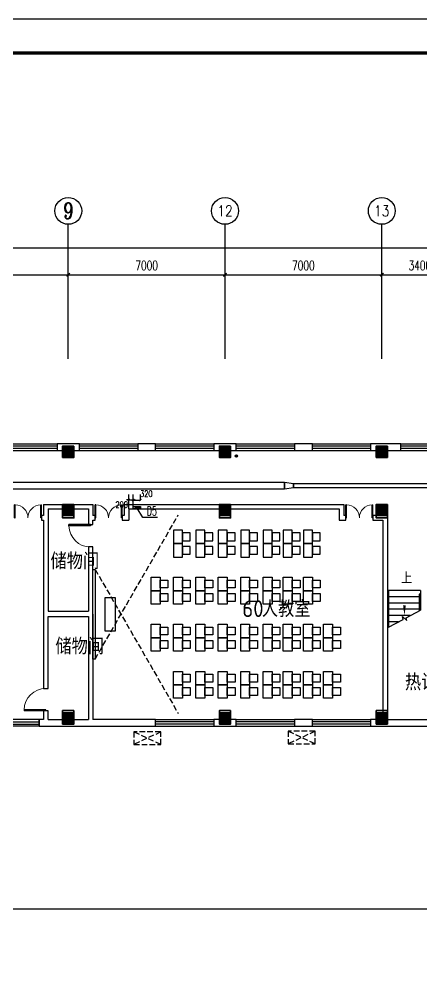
# Model space of a CAD drawing. Extents: x 0 to 302064749, y -59725395 to 1524223.
# Drawn here: x 210784476 to 212577123, y -2897153 to 1406590 of the extents above; entities that cross this region are included whole.
import ezdxf
from ezdxf.enums import TextEntityAlignment as Align

# ---------------------------------------------------------------- set-up
doc = ezdxf.new("R2010")
doc.units = 0
doc.header["$LTSCALE"] = 1000
doc.linetypes.add('DASH', pattern=[0.35, 0.25, -0.1])
for name, color, linetype in [('0-底图', 7, 'Continuous'), ('AXIS', 3, 'Continuous'), ('AXIS_TEXT', 7, 'Continuous'), ('BTTK', 7, 'Continuous'), ('CABLETRAY', 4, 'Continuous'), ('COLU', 7, 'Continuous'), ('COLU_HATCH', 251, 'Continuous'), ('DIM_SYMB', 3, 'Continuous'), ('DOOR_FIRE', 4, 'Continuous'), ('PUB_TEXT', 7, 'Continuous'), ('PUB_TITLE', 4, 'Continuous'), ('STAIR', 2, 'Continuous'), ('TEXT', 7, 'Continuous'), ('WALL', 2, 'Continuous'), ('WINDOW', 4, 'Continuous'), ('家具', 8, 'Continuous'), ('排水', 153, 'Continuous'), ('电洞建筑', 20, 'Continuous'), ('空调外机', 211, 'Continuous'), ('道路-DX', 4, 'Continuous')]:
    doc.layers.add(name, color=color, linetype=linetype)
doc.layers.add('砼柱', color=2, linetype='Continuous', lineweight=35)
doc.styles.add('_TCH_AXIS', font='COMPLEX', dxfattribs={"bigfont": 'GBCBIG'})
doc.styles.add('_TCH_DIM', font='SIMPLEX', dxfattribs={"width": 0.8, "height": 5, "bigfont": 'HZTXT'})
doc.styles.add('_TEL_DIM', font='simplex.shx', dxfattribs={"width": 0.8, "height": 3.5, "bigfont": 'gbcbig.shx'})
doc.styles.add('A_DIM_T3', font='simplex.shx', dxfattribs={"width": 0.7, "bigfont": 'gbcbig.shx'})
doc.styles.add('COMPLEX', font='COMPLEX')
doc.styles.add('HZ(TK)', font='geniso.shx', dxfattribs={"width": 0.9, "bigfont": 'hztxt.shx'})
doc.styles.get("Standard").update_dxf_attribs({"font": 'geniso.shx', "bigfont": 'hztxt.shx'})
doc.dimstyles.new('_TCH_ARCH&&100', dxfattribs={"dimtxt": 280, "dimasz": 100, "dimexe": 250, "dimexo": 300, "dimgap": 135, "dimtad": 1, "dimdec": 0, "dimzin": 0, "dimdsep": 46, "dimtxsty": 'A_DIM_T3', "dimblk": 'ARCHTICK', "dimcen": 0.09, "dimclrt": 7, "dimazin": 2, "dimtfac": 1, "dimtdec": 0, "dimtix": 1, "dimtmove": 2, "dimatfit": 3, "dimfxl": 150, "dimtolj": 1, "dimtzin": 0, "dimarcsym": 0})
doc.dimstyles.new('_TCH_ARCH&&150', dxfattribs={"dimtxt": 420, "dimasz": 150, "dimexe": 375, "dimexo": 450, "dimgap": 202.5, "dimtad": 1, "dimdec": 0, "dimzin": 0, "dimdsep": 46, "dimtxsty": 'A_DIM_T3', "dimblk": 'ARCHTICK', "dimcen": 0.09, "dimclrt": 7, "dimazin": 2, "dimtfac": 1, "dimtdec": 0, "dimtix": 1, "dimtmove": 2, "dimatfit": 3, "dimfxl": 150, "dimtolj": 1, "dimtzin": 0, "dimarcsym": 0})

# ---------------------------------------------------------------- blocks, each defined once
blk = doc.blocks.new('vhtemplate_2020年新竖式图框_A0')
at = {"layer": 'PUB_TITLE', "color": 7}
blk.add_lwpolyline([(0, 0), (1189, 0), (1189, 841), (0, 841)], close=True, dxfattribs=at)
at = {"layer": 'PUB_TITLE', "const_width": 1}
blk.add_lwpolyline([(25, 10), (1179, 10), (1179, 831), (25, 831)], close=True, dxfattribs=at)
at = {"layer": 'BTTK', "color": 4, "style": 'HZ(TK)', "width": 0.9}
for tag, p in [('合作单位', (1144, 743.5)), ('建设单位', (1144, 209.5)), ('工程名称', (1144, 176.5)), ('子项名称', (1154, 160)), ('图纸名称', (1144, 141))]:
    blk.add_attdef(tag, text='', height=3.5, dxfattribs=at).set_placement(p, align=Align.MIDDLE_CENTER)
for tag, p in [('注册证书号', (1156.5, 309.01)), ('注册印章号', (1156.5, 301.01)), ('设计号', (1154, 193)), ('图别', (1137.75, 34)), ('图号', (1170.25, 34)), ('版本号', (1137.75, 26)), ('日期', (1170.25, 26))]:
    blk.add_attdef(tag, text='', height=3.5, dxfattribs=at).set_placement(p, align=Align.MIDDLE)
blk = doc.blocks.new('_ArchTick')
at = {"color": 0, "linetype": 'ByBlock', "const_width": 0.4}
blk.add_lwpolyline([(-0.5, -0.5), (0.5, 0.5)], dxfattribs=at)
blk = doc.blocks.new('*D986')
at = {"layer": 'Defpoints', "color": 0, "transparency": 16777216}
for p in [(2092030, -7232), (2092350, -6935), (2092350, -7232)]:
    blk.add_point(p, dxfattribs=at)
at = {"layer": '电洞建筑', "color": 0, "lineweight": -2, "transparency": 16777216}
for p, q in [((2092030, -6932), (2092030, -6685)), ((2092350, -6932), (2092350, -6685)), ((2092030, -6935), (2092350, -6935))]:
    blk.add_line(p, q, dxfattribs=at)
at = {"layer": '电洞建筑', "color": 0, "lineweight": -2, "transparency": 16777216, "xscale": 100, "yscale": 100, "zscale": 100, "rotation": 180}
blk.add_blockref('_ArchTick', (2092030, -6935), dxfattribs=at)
at = {"layer": '电洞建筑', "color": 0, "lineweight": -2, "transparency": 16777216, "xscale": 100, "yscale": 100, "zscale": 100}
blk.add_blockref('_ArchTick', (2092350, -6935), dxfattribs=at)
at = {"layer": '电洞建筑', "color": 7, "transparency": 16777216, "insert": (2092613, -6658), "char_height": 280, "attachment_point": 5, "style": 'A_DIM_T3'}
blk.add_mtext('\\A1;320', dxfattribs=at)
blk = doc.blocks.new('js')
at = {"layer": '家具', "linetype": 'DASH'}
for points in [[(569568, 805988), (573281, 812418)], [(569568, 809988), (573281, 803558)]]:
    blk.add_lwpolyline(points, dxfattribs=at)
at = {"layer": '家具'}
for points in [[(573068, 811738), (573068, 811138), (573468, 811138), (573468, 811738)], [(574068, 811738), (574068, 811138), (574468, 811138), (574468, 811738)], [(575068, 811738), (575068, 811138), (575468, 811138), (575468, 811738)], [(576068, 811738), (576068, 811138), (576468, 811138), (576468, 811738)], [(577068, 811738), (577068, 811138), (577468, 811138), (577468, 811738)], [(577968, 811738), (577968, 811138), (578368, 811138), (578368, 811738)], [(578868, 811738), (578868, 811138), (579268, 811138), (579268, 811738)], [(573468, 811613), (573468, 811263), (573818, 811263), (573818, 811613)], [(574468, 811613), (574468, 811263), (574818, 811263), (574818, 811613)], [(575468, 811613), (575468, 811263), (575818, 811263), (575818, 811613)], [(576468, 811613), (576468, 811263), (576818, 811263), (576818, 811613)], [(577468, 811613), (577468, 811263), (577818, 811263), (577818, 811613)], [(578368, 811613), (578368, 811263), (578718, 811263), (578718, 811613)], [(579268, 811613), (579268, 811263), (579618, 811263), (579618, 811613)], [(573068, 811138), (573068, 810538), (573468, 810538), (573468, 811138)], [(573468, 811013), (573468, 810663), (573818, 810663), (573818, 811013)], [(574068, 811138), (574068, 810538), (574468, 810538), (574468, 811138)], [(574468, 811013), (574468, 810663), (574818, 810663), (574818, 811013)], [(575068, 811138), (575068, 810538), (575468, 810538), (575468, 811138)], [(575468, 811013), (575468, 810663), (575818, 810663), (575818, 811013)], [(576068, 811138), (576068, 810538), (576468, 810538), (576468, 811138)], [(576468, 811013), (576468, 810663), (576818, 810663), (576818, 811013)], [(577068, 811138), (577068, 810538), (577468, 810538), (577468, 811138)], [(577468, 811013), (577468, 810663), (577818, 810663), (577818, 811013)], [(577968, 811138), (577968, 810538), (578368, 810538), (578368, 811138)], [(578368, 811013), (578368, 810663), (578718, 810663), (578718, 811013)], [(578868, 811138), (578868, 810538), (579268, 810538), (579268, 811138)], [(579268, 811013), (579268, 810663), (579618, 810663), (579618, 811013)], [(569468, 805988), (569468, 809988), (569568, 809988), (569568, 805988)], [(572068, 809038), (572068, 809638), (572468, 809638), (572468, 809038)], [(573068, 809038), (573068, 809638), (573468, 809638), (573468, 809038)], [(574068, 809038), (574068, 809638), (574468, 809638), (574468, 809038)], [(575068, 809038), (575068, 809638), (575468, 809638), (575468, 809038)], [(576068, 809038), (576068, 809638), (576468, 809638), (576468, 809038)], [(577068, 809038), (577068, 809638), (577468, 809638), (577468, 809038)], [(577968, 809038), (577968, 809638), (578368, 809638), (578368, 809038)], [(578868, 809038), (578868, 809638), (579268, 809638), (579268, 809038)], [(572468, 809163), (572468, 809513), (572818, 809513), (572818, 809163)], [(573468, 809163), (573468, 809513), (573818, 809513), (573818, 809163)], [(574468, 809163), (574468, 809513), (574818, 809513), (574818, 809163)], [(575468, 809163), (575468, 809513), (575818, 809513), (575818, 809163)], [(576468, 809163), (576468, 809513), (576818, 809513), (576818, 809163)], [(577468, 809163), (577468, 809513), (577818, 809513), (577818, 809163)], [(578368, 809163), (578368, 809513), (578718, 809513), (578718, 809163)], [(579268, 809163), (579268, 809513), (579618, 809513), (579618, 809163)], [(570018, 808738), (570468, 808738), (570468, 807238), (570018, 807238)], [(572068, 808438), (572068, 809038), (572468, 809038), (572468, 808438)], [(572468, 808563), (572468, 808913), (572818, 808913), (572818, 808563)], [(573068, 808438), (573068, 809038), (573468, 809038), (573468, 808438)], [(573468, 808563), (573468, 808913), (573818, 808913), (573818, 808563)], [(574068, 808438), (574068, 809038), (574468, 809038), (574468, 808438)], [(574468, 808563), (574468, 808913), (574818, 808913), (574818, 808563)], [(575068, 808438), (575068, 809038), (575468, 809038), (575468, 808438)], [(575468, 808563), (575468, 808913), (575818, 808913), (575818, 808563)], [(576068, 808438), (576068, 809038), (576468, 809038), (576468, 808438)], [(576468, 808563), (576468, 808913), (576818, 808913), (576818, 808563)], [(577068, 808438), (577068, 809038), (577468, 809038), (577468, 808438)], [(577468, 808563), (577468, 808913), (577818, 808913), (577818, 808563)], [(577968, 808438), (577968, 809038), (578368, 809038), (578368, 808438)], [(578368, 808563), (578368, 808913), (578718, 808913), (578718, 808563)], [(578868, 808438), (578868, 809038), (579268, 809038), (579268, 808438)], [(579268, 808563), (579268, 808913), (579618, 808913), (579618, 808563)], [(572068, 806938), (572068, 807538), (572468, 807538), (572468, 806938)], [(572468, 807063), (572468, 807413), (572818, 807413), (572818, 807063)], [(573068, 806938), (573068, 807538), (573468, 807538), (573468, 806938)], [(573468, 807063), (573468, 807413), (573818, 807413), (573818, 807063)], [(574068, 806938), (574068, 807538), (574468, 807538), (574468, 806938)], [(574468, 807063), (574468, 807413), (574818, 807413), (574818, 807063)], [(575068, 806938), (575068, 807538), (575468, 807538), (575468, 806938)], [(575468, 807063), (575468, 807413), (575818, 807413), (575818, 807063)], [(576068, 806938), (576068, 807538), (576468, 807538), (576468, 806938)], [(576468, 807063), (576468, 807413), (576818, 807413), (576818, 807063)], [(577068, 806938), (577068, 807538), (577468, 807538), (577468, 806938)], [(577468, 807063), (577468, 807413), (577818, 807413), (577818, 807063)], [(577968, 806938), (577968, 807538), (578368, 807538), (578368, 806938)], [(578368, 807063), (578368, 807413), (578718, 807413), (578718, 807063)], [(578868, 806938), (578868, 807538), (579268, 807538), (579268, 806938)], [(579268, 807063), (579268, 807413), (579618, 807413), (579618, 807063)], [(579768, 806938), (579768, 807538), (580168, 807538), (580168, 806938)], [(580168, 807063), (580168, 807413), (580518, 807413), (580518, 807063)], [(572068, 806338), (572068, 806938), (572468, 806938), (572468, 806338)], [(572468, 806463), (572468, 806813), (572818, 806813), (572818, 806463)], [(573068, 806338), (573068, 806938), (573468, 806938), (573468, 806338)], [(573468, 806463), (573468, 806813), (573818, 806813), (573818, 806463)], [(574068, 806338), (574068, 806938), (574468, 806938), (574468, 806338)], [(574468, 806463), (574468, 806813), (574818, 806813), (574818, 806463)], [(575068, 806338), (575068, 806938), (575468, 806938), (575468, 806338)], [(575468, 806463), (575468, 806813), (575818, 806813), (575818, 806463)], [(576068, 806338), (576068, 806938), (576468, 806938), (576468, 806338)], [(576468, 806463), (576468, 806813), (576818, 806813), (576818, 806463)], [(577068, 806338), (577068, 806938), (577468, 806938), (577468, 806338)], [(577468, 806463), (577468, 806813), (577818, 806813), (577818, 806463)], [(577968, 806338), (577968, 806938), (578368, 806938), (578368, 806338)], [(578368, 806463), (578368, 806813), (578718, 806813), (578718, 806463)], [(578868, 806338), (578868, 806938), (579268, 806938), (579268, 806338)], [(579268, 806463), (579268, 806813), (579618, 806813), (579618, 806463)], [(579768, 806338), (579768, 806938), (580168, 806938), (580168, 806338)], [(580168, 806463), (580168, 806813), (580518, 806813), (580518, 806463)], [(573068, 804838), (573068, 805438), (573468, 805438), (573468, 804838)], [(573468, 804963), (573468, 805313), (573818, 805313), (573818, 804963)], [(574068, 804838), (574068, 805438), (574468, 805438), (574468, 804838)], [(574468, 804963), (574468, 805313), (574818, 805313), (574818, 804963)], [(575068, 804838), (575068, 805438), (575468, 805438), (575468, 804838)], [(575468, 804963), (575468, 805313), (575818, 805313), (575818, 804963)], [(576068, 804838), (576068, 805438), (576468, 805438), (576468, 804838)], [(576468, 804963), (576468, 805313), (576818, 805313), (576818, 804963)], [(577068, 804838), (577068, 805438), (577468, 805438), (577468, 804838)], [(577468, 804963), (577468, 805313), (577818, 805313), (577818, 804963)], [(577968, 804838), (577968, 805438), (578368, 805438), (578368, 804838)], [(578368, 804963), (578368, 805313), (578718, 805313), (578718, 804963)], [(578868, 804838), (578868, 805438), (579268, 805438), (579268, 804838)], [(579268, 804963), (579268, 805313), (579618, 805313), (579618, 804963)], [(579768, 804838), (579768, 805438), (580168, 805438), (580168, 804838)], [(580168, 804963), (580168, 805313), (580518, 805313), (580518, 804963)], [(573068, 804238), (573068, 804838), (573468, 804838), (573468, 804238)], [(574068, 804238), (574068, 804838), (574468, 804838), (574468, 804238)], [(575068, 804238), (575068, 804838), (575468, 804838), (575468, 804238)], [(576068, 804238), (576068, 804838), (576468, 804838), (576468, 804238)], [(577068, 804238), (577068, 804838), (577468, 804838), (577468, 804238)], [(577968, 804238), (577968, 804838), (578368, 804838), (578368, 804238)], [(578868, 804238), (578868, 804838), (579268, 804838), (579268, 804238)], [(579768, 804238), (579768, 804838), (580168, 804838), (580168, 804238)], [(573468, 804363), (573468, 804713), (573818, 804713), (573818, 804363)], [(574468, 804363), (574468, 804713), (574818, 804713), (574818, 804363)], [(575468, 804363), (575468, 804713), (575818, 804713), (575818, 804363)], [(576468, 804363), (576468, 804713), (576818, 804713), (576818, 804363)], [(577468, 804363), (577468, 804713), (577818, 804713), (577818, 804363)], [(578368, 804363), (578368, 804713), (578718, 804713), (578718, 804363)], [(579268, 804363), (579268, 804713), (579618, 804713), (579618, 804363)], [(580168, 804363), (580168, 804713), (580518, 804713), (580518, 804363)]]:
    blk.add_lwpolyline(points, close=True, dxfattribs=at)
blk = doc.blocks.new('ng')
at = {"layer": '排水'}
for p, q in [((345991, 781358), (346091, 781358)), ((346041, 781408), (346041, 781308))]:
    blk.add_line(p, q, dxfattribs=at)
blk.add_circle((346041, 781358), 50, dxfattribs=at)
blk = doc.blocks.new('1111')
at = {"layer": 'COLU_HATCH'}
h = blk.add_hatch(color=256, dxfattribs=at)
h.dxf.hatch_style = 1
h.paths.add_polyline_path([(1127342, 1114091), (1127342, 1114591), (1126842, 1114591), (1126842, 1114091)])
h = blk.add_hatch(color=256, dxfattribs=at)
h.dxf.hatch_style = 1
h.paths.add_polyline_path([(1134342, 1114091), (1134342, 1114591), (1133842, 1114591), (1133842, 1114091)])
h = blk.add_hatch(color=256, dxfattribs=at)
h.dxf.hatch_style = 1
h.paths.add_polyline_path([(1141342, 1114091), (1141342, 1114591), (1140842, 1114591), (1140842, 1114091)])
h = blk.add_hatch(color=256, dxfattribs=at)
h.dxf.hatch_style = 1
h.paths.add_polyline_path([(1127342, 1111491), (1127342, 1111991), (1126842, 1111991), (1126842, 1111491)])
h = blk.add_hatch(color=256, dxfattribs=at)
h.dxf.hatch_style = 1
h.paths.add_polyline_path([(1134342, 1111491), (1134342, 1111991), (1133842, 1111991), (1133842, 1111491)])
h = blk.add_hatch(color=256, dxfattribs=at)
h.dxf.hatch_style = 1
h.paths.add_polyline_path([(1141342, 1111491), (1141342, 1111991), (1140842, 1111991), (1140842, 1111491)])
h = blk.add_hatch(color=256, dxfattribs=at)
h.dxf.hatch_style = 1
h.paths.add_polyline_path([(1127342, 1102191), (1127342, 1102691), (1126842, 1102691), (1126842, 1102191)])
h = blk.add_hatch(color=256, dxfattribs=at)
h.dxf.hatch_style = 1
h.paths.add_polyline_path([(1134342, 1102191), (1134342, 1102691), (1133842, 1102691), (1133842, 1102191)])
h = blk.add_hatch(color=256, dxfattribs=at)
h.dxf.hatch_style = 1
h.paths.add_polyline_path([(1141342, 1102191), (1141342, 1102691), (1140842, 1102691), (1140842, 1102191)])
at = {"layer": 'COLU'}
for points in [[(1127342, 1114091), (1127342, 1114591), (1126842, 1114591), (1126842, 1114091)], [(1134342, 1114091), (1134342, 1114591), (1133842, 1114591), (1133842, 1114091)], [(1141342, 1114091), (1141342, 1114591), (1140842, 1114591), (1140842, 1114091)], [(1127342, 1111491), (1127342, 1111991), (1126842, 1111991), (1126842, 1111491)], [(1134342, 1111491), (1134342, 1111991), (1133842, 1111991), (1133842, 1111491)], [(1141342, 1111491), (1141342, 1111991), (1140842, 1111991), (1140842, 1111491)], [(1127342, 1102191), (1127342, 1102691), (1126842, 1102691), (1126842, 1102191)], [(1134342, 1102191), (1134342, 1102691), (1133842, 1102691), (1133842, 1102191)], [(1141342, 1102191), (1141342, 1102691), (1140842, 1102691), (1140842, 1102191)]]:
    blk.add_lwpolyline(points, close=True, dxfattribs=at)
blk = doc.blocks.new('_AXISO')
blk.add_circle((0, 0), 0.5)
at = {"layer": 'AXIS_TEXT', "style": 'COMPLEX', "width": 1.041667}
blk.add_attdef('A', text='', height=0.56, dxfattribs=at).set_placement((-0.25, -0.28), (0.25, -0.28), align=Align.FIT)
blk = doc.blocks.new('rtyu')
at = {"layer": '砼柱', "lineweight": 35}
for points in [[(2849458, 730240), (2848958, 730240), (2848958, 729740), (2849458, 729740)], [(2849458, 730240), (2848958, 730240), (2848958, 729740), (2849458, 729740)], [(2856458, 730240), (2855958, 730240), (2855958, 729740), (2856458, 729740)], [(2856458, 730240), (2855958, 730240), (2855958, 729740), (2856458, 729740)], [(2863458, 730240), (2862958, 730240), (2862958, 729740), (2863458, 729740)], [(2863458, 730240), (2862958, 730240), (2862958, 729740), (2863458, 729740)], [(2849458, 727640), (2848958, 727640), (2848958, 727040), (2849458, 727040)], [(2849458, 727640), (2848958, 727640), (2848958, 727040), (2849458, 727040)], [(2856458, 727640), (2855958, 727640), (2855958, 727040), (2856458, 727040)], [(2856458, 727640), (2855958, 727640), (2855958, 727040), (2856458, 727040)], [(2863458, 727640), (2862958, 727640), (2862958, 727040), (2863458, 727040)], [(2863458, 727640), (2862958, 727640), (2862958, 727040), (2863458, 727040)], [(2849458, 718440), (2848958, 718440), (2848958, 717840), (2849458, 717840)], [(2849458, 718440), (2848958, 718440), (2848958, 717840), (2849458, 717840)], [(2856458, 718440), (2855958, 718440), (2855958, 717840), (2856458, 717840)], [(2856458, 718440), (2855958, 718440), (2855958, 717840), (2856458, 717840)], [(2863458, 718440), (2862958, 718440), (2862958, 717840), (2863458, 717840)], [(2863458, 718440), (2862958, 718440), (2862958, 717840), (2863458, 717840)]]:
    blk.add_lwpolyline(points, close=True, dxfattribs=at)
blk = doc.blocks.new('A$C6D717843')
at = {"layer": 'TEXT'}
blk.add_blockref('rtyu', (-2821208, -641940), dxfattribs=at)
blk = doc.blocks.new('*D1074')
at = {"layer": 'AXIS', "color": 0, "lineweight": -2, "transparency": 16777216}
for p, q in [((1084733, 30600), (1084733, 34275)), ((1091733, 30600), (1091733, 34275)), ((1084733, 33900), (1091733, 33900))]:
    blk.add_line(p, q, dxfattribs=at)
at = {"layer": 'Defpoints', "color": 0, "transparency": 16777216}
for p in [(1091733, 33900), (1084733, 30150), (1091733, 30150)]:
    blk.add_point(p, dxfattribs=at)
at = {"layer": 'AXIS', "color": 0, "lineweight": -2, "transparency": 16777216, "xscale": 150, "yscale": 150, "zscale": 150, "rotation": 180}
blk.add_blockref('_ArchTick', (1084733, 33900), dxfattribs=at)
at = {"layer": 'AXIS', "color": 0, "lineweight": -2, "transparency": 16777216, "xscale": 150, "yscale": 150, "zscale": 150}
blk.add_blockref('_ArchTick', (1091733, 33900), dxfattribs=at)
at = {"layer": 'AXIS', "color": 7, "transparency": 16777216, "insert": (1088233, 34313), "char_height": 420, "attachment_point": 5, "style": 'A_DIM_T3'}
blk.add_mtext('\\A1;7000', dxfattribs=at)
blk = doc.blocks.new('*D1075')
at = {"layer": 'AXIS', "color": 0, "lineweight": -2, "transparency": 16777216}
for p, q in [((1091733, 30600), (1091733, 34275)), ((1098733, 30600), (1098733, 34275)), ((1091733, 33900), (1098733, 33900))]:
    blk.add_line(p, q, dxfattribs=at)
at = {"layer": 'Defpoints', "color": 0, "transparency": 16777216}
for p in [(1098733, 33900), (1091733, 30150), (1098733, 30150)]:
    blk.add_point(p, dxfattribs=at)
at = {"layer": 'AXIS', "color": 0, "lineweight": -2, "transparency": 16777216, "xscale": 150, "yscale": 150, "zscale": 150, "rotation": 180}
blk.add_blockref('_ArchTick', (1091733, 33900), dxfattribs=at)
at = {"layer": 'AXIS', "color": 0, "lineweight": -2, "transparency": 16777216, "xscale": 150, "yscale": 150, "zscale": 150}
blk.add_blockref('_ArchTick', (1098733, 33900), dxfattribs=at)
at = {"layer": 'AXIS', "color": 7, "transparency": 16777216, "insert": (1095233, 34313), "char_height": 420, "attachment_point": 5, "style": 'A_DIM_T3'}
blk.add_mtext('\\A1;7000', dxfattribs=at)
blk = doc.blocks.new('*D1076')
at = {"layer": 'AXIS', "color": 0, "lineweight": -2, "transparency": 16777216}
for p, q in [((1098733, 30600), (1098733, 34275)), ((1105733, 30600), (1105733, 34275)), ((1098733, 33900), (1105733, 33900))]:
    blk.add_line(p, q, dxfattribs=at)
at = {"layer": 'Defpoints', "color": 0, "transparency": 16777216}
for p in [(1105733, 33900), (1098733, 30150), (1105733, 30150)]:
    blk.add_point(p, dxfattribs=at)
at = {"layer": 'AXIS', "color": 0, "lineweight": -2, "transparency": 16777216, "xscale": 150, "yscale": 150, "zscale": 150, "rotation": 180}
blk.add_blockref('_ArchTick', (1098733, 33900), dxfattribs=at)
at = {"layer": 'AXIS', "color": 0, "lineweight": -2, "transparency": 16777216, "xscale": 150, "yscale": 150, "zscale": 150}
blk.add_blockref('_ArchTick', (1105733, 33900), dxfattribs=at)
at = {"layer": 'AXIS', "color": 7, "transparency": 16777216, "insert": (1102233, 34313), "char_height": 420, "attachment_point": 5, "style": 'A_DIM_T3'}
blk.add_mtext('\\A1;7000', dxfattribs=at)
blk = doc.blocks.new('*D1077')
at = {"layer": 'AXIS', "color": 0, "lineweight": -2, "transparency": 16777216}
for p, q in [((1105733, 30600), (1105733, 34275)), ((1109133, 30600), (1109133, 34275)), ((1105733, 33900), (1109133, 33900))]:
    blk.add_line(p, q, dxfattribs=at)
at = {"layer": 'Defpoints', "color": 0, "transparency": 16777216}
for p in [(1109133, 33900), (1105733, 30150), (1109133, 30150)]:
    blk.add_point(p, dxfattribs=at)
at = {"layer": 'AXIS', "color": 0, "lineweight": -2, "transparency": 16777216, "xscale": 150, "yscale": 150, "zscale": 150, "rotation": 180}
blk.add_blockref('_ArchTick', (1105733, 33900), dxfattribs=at)
at = {"layer": 'AXIS', "color": 0, "lineweight": -2, "transparency": 16777216, "xscale": 150, "yscale": 150, "zscale": 150}
blk.add_blockref('_ArchTick', (1109133, 33900), dxfattribs=at)
at = {"layer": 'AXIS', "color": 7, "transparency": 16777216, "insert": (1107433, 34313), "char_height": 420, "attachment_point": 5, "style": 'A_DIM_T3'}
blk.add_mtext('\\A1;3400', dxfattribs=at)
blk = doc.blocks.new('*D1087')
at = {"layer": 'AXIS', "color": 0, "lineweight": -2, "transparency": 16777216}
for p, q in [((1062833, 30600), (1062833, 35475)), ((1174033, 30600), (1174033, 35475)), ((1062833, 35100), (1174033, 35100))]:
    blk.add_line(p, q, dxfattribs=at)
at = {"layer": 'Defpoints', "color": 0, "transparency": 16777216}
for p in [(1174033, 35100), (1062833, 30150), (1174033, 30150)]:
    blk.add_point(p, dxfattribs=at)
at = {"layer": 'AXIS', "color": 0, "lineweight": -2, "transparency": 16777216, "xscale": 150, "yscale": 150, "zscale": 150, "rotation": 180}
blk.add_blockref('_ArchTick', (1062833, 35100), dxfattribs=at)
at = {"layer": 'AXIS', "color": 0, "lineweight": -2, "transparency": 16777216, "xscale": 150, "yscale": 150, "zscale": 150}
blk.add_blockref('_ArchTick', (1174033, 35100), dxfattribs=at)
at = {"layer": 'AXIS', "color": 7, "transparency": 16777216, "insert": (1118433, 35513), "char_height": 420, "attachment_point": 5, "style": 'A_DIM_T3'}
blk.add_mtext('\\A1;111200', dxfattribs=at)
blk = doc.blocks.new('$WINLIB2D$00000001')
at = {"color": 0}
for points in [[(-0.5, 0.5), (-0.5, -0.5)], [(-0.5, 0.5), (0.5, 0.5)], [(0.5, -0.5), (0.5, 0.5)], [(0.5, 0.167), (-0.5, 0.167)], [(0.5, -0.167), (-0.5, -0.167)], [(-0.5, -0.5), (0.5, -0.5)]]:
    blk.add_lwpolyline(points, dxfattribs=at)
blk = doc.blocks.new('$DorLib2D$00000002')
for p, q in [((-0.5, 0), (-0.5, 0.4875)), ((-0.475, 0.4875), (-0.5, 0.4875)), ((-0.475, 0), (-0.475, 0.4875)), ((0.475, 0), (0.475, 0.4875)), ((0.475, 0.4875), (0.5, 0.4875)), ((0.5, 0), (0.5, 0.4875)), ((-0.5, 0), (-0.475, 0)), ((0.5, 0), (0.475, 0))]:
    blk.add_line(p, q)
at = {"lineweight": 13}
for centre, start, end in [((-0.4875, 0), 0, 88.53072), ((0.4875, 0), 91.46928, 180)]:
    blk.add_arc(centre, 0.4875, start, end, dxfattribs=at)
blk = doc.blocks.new('$DorLib2D$00000001')
for p, q in [((0.45, 0.975), (0.5, 0.975)), ((0.45, 0), (0.45, 0.975)), ((0.5, 0), (0.5, 0.975)), ((0.5, 0), (0.45, 0))]:
    blk.add_line(p, q)
at = {"lineweight": 13}
blk.add_arc((0.475, 0), 0.975, 91.4693, 180, dxfattribs=at)
blk = doc.blocks.new('*D1093')
at = {"layer": 'Defpoints', "color": 0, "transparency": 16777216}
for p in [(2092030, -6932), (2091830, -7632), (2092030, -7632)]:
    blk.add_point(p, dxfattribs=at)
at = {"layer": '电洞建筑', "color": 0, "lineweight": -2, "transparency": 16777216}
for p, q in [((2091830, -7332), (2091830, -6682)), ((2092030, -7332), (2092030, -6682)), ((2091830, -6932), (2091730, -6932)), ((2091830, -6932), (2092030, -6932)), ((2092030, -6932), (2092130, -6932))]:
    blk.add_line(p, q, dxfattribs=at)
at = {"layer": '电洞建筑', "color": 0, "lineweight": -2, "transparency": 16777216, "xscale": 100, "yscale": 100, "zscale": 100}
blk.add_blockref('_ArchTick', (2091830, -6932), dxfattribs=at)
at = {"layer": '电洞建筑', "color": 0, "lineweight": -2, "transparency": 16777216, "xscale": 100, "yscale": 100, "zscale": 100, "rotation": 180}
blk.add_blockref('_ArchTick', (2092030, -6932), dxfattribs=at)
at = {"layer": '电洞建筑', "color": 7, "transparency": 16777216, "insert": (2091514, -7140), "char_height": 280, "attachment_point": 5, "style": 'A_DIM_T3'}
blk.add_mtext('\\A1;200', dxfattribs=at)
blk = doc.blocks.new('gfhjghj')
at = {"layer": 'AXIS'}
for p, q in [((1091732.7, 30150.1), (1091732.7, 36150.1)), ((1098732.7, 30150.1), (1098732.7, 36150.1)), ((1105732.7, 30150.1), (1105732.7, 36150.1))]:
    blk.add_line(p, q, dxfattribs=at)
at = {"layer": 'DIM_SYMB'}
blk.add_lwpolyline([(1106745.2, 19950.1, 0, 0, 0), (1106745.2, 18690.1, 0, 120, 0), (1106745.2, 19140.1, 0, 0, 0)], format="xyseb", dxfattribs=at)
at = {"layer": 'STAIR'}
for p, q in [((1106032.7, 19810.1), (1106032.7, 18166.1)), ((1107457.7, 19810.1), (1106032.7, 19810.1)), ((1107457.7, 19810.1), (1107457.7, 19640.1)), ((1107397.7, 19530.1), (1106032.7, 19530.1)), ((1107397.7, 19640.1), (1107397.7, 18901.7)), ((1107457.7, 19640.1), (1107397.7, 19640.1)), ((1107457.7, 19640.1), (1107457.7, 18934)), ((1107457.7, 19640.1), (1107457.7, 18934)), ((1107397.7, 19250.1), (1106032.7, 19250.1)), ((1107397.7, 18970.1), (1106032.7, 18970.1)), ((1107005.1, 18690.1), (1106032.7, 18690.1)), ((1106032.7, 18166.1), (1106683.7, 18516.9)), ((1106683.7, 18516.9), (1106652.6, 18648.3)), ((1106652.6, 18648.3), (1106853.5, 18469.4)), ((1106824.3, 18592.7), (1107457.7, 18934)), ((1106853.5, 18469.4), (1106824.3, 18592.7)), ((1106485.4, 18410.1), (1106032.7, 18410.1))]:
    blk.add_line(p, q, dxfattribs=at)
at = {"layer": 'WALL'}
for p, q in [((1092232.7, 26350.1), (1091232.7, 26350.1)), ((1091232.7, 26350.1), (1091232.7, 26050.1)), ((1092232.7, 26050.1), (1092232.7, 26350.1)), ((1095632.7, 26350.1), (1094832.7, 26350.1)), ((1094832.7, 26350.1), (1094832.7, 26050.1)), ((1095632.7, 26050.1), (1095632.7, 26350.1)), ((1099232.7, 26350.1), (1098232.7, 26350.1)), ((1098232.7, 26350.1), (1098232.7, 26050.1)), ((1099232.7, 26050.1), (1099232.7, 26350.1)), ((1102632.7, 26350.1), (1101832.7, 26350.1)), ((1101832.7, 26350.1), (1101832.7, 26050.1)), ((1102632.7, 26050.1), (1102632.7, 26350.1)), ((1106582.7, 26350.1), (1105232.7, 26350.1)), ((1105232.7, 26350.1), (1105232.7, 26050.1)), ((1106582.7, 26050.1), (1106582.7, 26350.1)), ((1091232.7, 26050.1), (1092232.7, 26050.1)), ((1094832.7, 26050.1), (1095632.7, 26050.1)), ((1098232.7, 26050.1), (1099232.7, 26050.1)), ((1101832.7, 26050.1), (1102632.7, 26050.1)), ((1105232.7, 26050.1), (1106582.7, 26050.1)), ((1090632.7, 23650.1), (1092832.7, 23650.1)), ((1090632.7, 23650.1), (1090632.7, 23150.1)), ((1090832.7, 23450.1), (1092632.7, 23450.1)), ((1090832.7, 23450.1), (1090832.7, 23050.1)), ((1092632.7, 23450.1), (1092632.7, 23050.1)), ((1092832.7, 23650.1), (1092832.7, 23150.1)), ((1094232.7, 23650.1), (1104032.7, 23650.1)), ((1094232.7, 23650.1), (1094232.7, 23150.1)), ((1094432.7, 23450.1), (1103832.7, 23450.1)), ((1094432.7, 23450.1), (1094432.7, 22950.1)), ((1103832.7, 23450.1), (1103832.7, 22950.1)), ((1104032.7, 23650.1), (1104032.7, 23150.1)), ((1090632.7, 23150.1), (1090532.7, 23150.1)), ((1090532.7, 23150.1), (1090532.7, 22950.1)), ((1090532.7, 22950.1), (1090632.7, 22950.1)), ((1090632.7, 22950.1), (1090632.7, 18749.7)), ((1090832.7, 23050.1), (1090832.7, 18889.7)), ((1092632.7, 23050.1), (1092632.7, 22750.1)), ((1092932.7, 23150.1), (1092832.7, 23150.1)), ((1092832.7, 22950.1), (1092932.7, 22950.1)), ((1092832.7, 22750.1), (1092832.7, 22950.1)), ((1092932.7, 22950.1), (1092932.7, 23150.1)), ((1094232.7, 23150.1), (1094132.7, 23150.1)), ((1094132.7, 23150.1), (1094132.7, 22950.1)), ((1094132.7, 22950.1), (1094432.7, 22950.1)), ((1103832.7, 22950.1), (1104132.7, 22950.1)), ((1104132.7, 23150.1), (1104032.7, 23150.1)), ((1104132.7, 22950.1), (1104132.7, 23150.1)), ((1105982.7, 23150.1), (1105332.7, 23150.1)), ((1105332.7, 23150.1), (1105332.7, 22950.1)), ((1105332.7, 22950.1), (1105782.7, 22950.1)), ((1105782.7, 22950.1), (1105782.7, 14050.1)), ((1105982.7, 23150.1), (1105982.7, 14050.1)), ((1092632.7, 22750.1), (1092832.7, 22750.1)), ((1092832.7, 21750.1), (1092632.7, 21750.1)), ((1092632.7, 21750.1), (1092632.7, 18889.7)), ((1092832.7, 18749.7), (1092832.7, 21750.1)), ((1090632.7, 18749.7), (1090632.7, 15435.5)), ((1090832.7, 18889.7), (1092632.7, 18889.7)), ((1090832.7, 18649.7), (1092632.7, 18649.7)), ((1090832.7, 15435.5), (1090832.7, 18649.7)), ((1092632.7, 18649.7), (1092632.7, 14050.1)), ((1092832.7, 18749.7), (1092832.7, 14050.1)), ((1090632.7, 15435.5), (1090832.7, 15435.5)), ((1090832.7, 14435.5), (1090632.7, 14435.5)), ((1090632.7, 14435.5), (1090632.7, 14050.1)), ((1090832.7, 14050.1), (1090832.7, 14435.5)), ((1090632.7, 14050.1), (1090432.7, 14050.1)), ((1090432.7, 14050.1), (1090432.7, 13750.1)), ((1090832.7, 14050.1), (1092632.7, 14050.1)), ((1095632.7, 14050.1), (1092832.7, 14050.1)), ((1095632.7, 13750.1), (1095632.7, 14050.1)), ((1099232.7, 14050.1), (1098232.7, 14050.1)), ((1098232.7, 14050.1), (1098232.7, 13750.1)), ((1099232.7, 13750.1), (1099232.7, 14050.1)), ((1102632.7, 14050.1), (1101832.7, 14050.1)), ((1101832.7, 14050.1), (1101832.7, 13750.1)), ((1102632.7, 13750.1), (1102632.7, 14050.1)), ((1105782.7, 14050.1), (1105232.7, 14050.1)), ((1105232.7, 14050.1), (1105232.7, 13750.1)), ((1105982.7, 14050.1), (1109032.7, 14050.1)), ((1090432.7, 13750.1), (1090732.7, 13750.1)), ((1090732.7, 13750.1), (1092732.7, 13750.1)), ((1092732.7, 13750.1), (1095632.7, 13750.1)), ((1098232.7, 13750.1), (1099232.7, 13750.1)), ((1101832.7, 13750.1), (1102632.7, 13750.1)), ((1105232.7, 13750.1), (1105882.7, 13750.1)), ((1105882.7, 13750.1), (1109332.7, 13750.1))]:
    blk.add_line(p, q, dxfattribs=at)
at = {"layer": '空调外机', "linetype": 'DASH'}
for p, q in [((1095862.8, 13496.1), (1094662.8, 12933.6)), ((1095862.8, 12933.6), (1094662.8, 13496.1)), ((1102753.4, 13525.5), (1101553.4, 12963)), ((1102753.4, 12963), (1101553.4, 13525.5))]:
    blk.add_line(p, q, dxfattribs=at)
for points in [[(1095862.8, 13496.1), (1094662.8, 13496.1), (1094662.8, 12933.6), (1095862.8, 12933.6)], [(1102753.4, 13525.5), (1101553.4, 13525.5), (1101553.4, 12963), (1102753.4, 12963)]]:
    blk.add_lwpolyline(points, close=True, dxfattribs=at)
at = {"layer": '道路-DX', "ltscale": 5}
blk.add_line((1060432.7, 5600.1), (1142132.7, 5600.1), dxfattribs=at)
for name, p in [('A$C6D717843', (1063732.7, -62049.9)), ('1111', (-35359.3, -1088341))]:
    blk.add_blockref(name, p)
at = {"layer": 'AXIS'}
ref = blk.add_blockref('_AXISO', (1091732.7, 36750.1), dxfattribs=dict(at, xscale=1200, yscale=1200, zscale=1200))
ref.add_attrib('A', '9', dxfattribs={"layer": 'AXIS_TEXT', "height": 714.2, "style": '_TCH_AXIS', "width": 0.928571}).set_placement((1091511.7, 36393), (1091953.8, 36393), align=Align.FIT)
ref = blk.add_blockref('_AXISO', (1098732.7, 36750.1), dxfattribs=dict(at, xscale=1200, yscale=1200, zscale=1200))
ref.add_attrib('A', '12', dxfattribs={"layer": 'AXIS_TEXT', "height": 481.71, "style": '_TCH_AXIS', "width": 1.034483}).set_placement((1098388.7, 36509.2), (1099076.8, 36509.2), align=Align.FIT)
ref = blk.add_blockref('_AXISO', (1105732.7, 36750.1), dxfattribs=dict(at, xscale=1200, yscale=1200, zscale=1200))
ref.add_attrib('A', '13', dxfattribs={"layer": 'AXIS_TEXT', "height": 481.71, "style": '_TCH_AXIS', "width": 1.034483}).set_placement((1105388.7, 36509.2), (1106076.8, 36509.2), align=Align.FIT)
at = {"layer": 'DOOR_FIRE', "yscale": 1000, "zscale": 200, "rotation": 90}
for p, xscale in [((1092732.7, 22250.1), 1000), ((1090732.7, 14935.5), -1000)]:
    blk.add_blockref('$DorLib2D$00000001', p, dxfattribs=dict(at, xscale=xscale))
at = {"layer": 'WINDOW'}
for name, p, xscale, yscale, zscale, rotation in [('$WINLIB2D$00000001', (1089932.7, 26200.1), -2600, 300, 300, 180.0000000163936), ('$WINLIB2D$00000001', (1093532.7, 26200.1), -2600, 300, 300, 180.0000000163936), ('$WINLIB2D$00000001', (1096932.7, 26200.1), -2600, 300, 300, 180.0000000163936), ('$WINLIB2D$00000001', (1100532.7, 26200.1), -2600, 300, 300, 180.0000000163936), ('$WINLIB2D$00000001', (1103932.7, 26200.1), -2600, 300, 300, 180.0000000163936), ('$WINLIB2D$00000001', (1107332.7, 26200.1), -1500, 300, 300, 180.0000000163936), ('$DorLib2D$00000002', (1089932.7, 23050.1), 1200, 1200, 200, 359.9999999822116), ('$DorLib2D$00000002', (1093532.7, 23050.1), -1200, 1200, 200, 1.778833080834374e-08), ('$DorLib2D$00000002', (1104732.7, 23050.1), 1200, 1200, 200, 359.999999982213), ('$WINLIB2D$00000001', (1089532.7, 13900.1), 1800, 300, 300, 180.0000000158118), ('$WINLIB2D$00000001', (1096932.7, 13900.1), -2600, 300, 300, 180.000000015812), ('$WINLIB2D$00000001', (1100532.7, 13900.1), -2600, 300, 300, 180.000000015812), ('$WINLIB2D$00000001', (1103932.7, 13900.1), -2600, 300, 300, 180.000000015812)]:
    blk.add_blockref(name, p, dxfattribs=dict(at, xscale=xscale, yscale=yscale, zscale=zscale, rotation=rotation))
at = {"layer": '家具'}
blk.add_blockref('js', (523364.6, -789238.3), dxfattribs=at)
at = {"layer": '排水'}
blk.add_blockref('ng', (753197.6, -755550.2), dxfattribs=at)
at = {"layer": 'PUB_TEXT'}
for s, height, p in [('储物间', 723.4, (1090942.8, 20757.1)), ('60', 750, (1099504.5, 18623)), ('人教室', 723.4, (1100379.5, 18623)), ('储物间', 723.4, (1091158.5, 16954.1)), ('热计量', 723.4, (1106767.5, 15351.4))]:
    blk.add_text(s, height=height, dxfattribs=at).set_placement(p)
at = {"layer": 'PUB_TEXT', "style": '_TCH_DIM'}
blk.add_text('上', height=506.4, dxfattribs=at).set_placement((1106588.9, 20107.6))
at = {"layer": 'AXIS'}
for p1, p2, distance, picture, middle in [((1062832.7, 30150.1), (1174032.7, 30150.1), 4950, '*D1087', (1118432.7, 35512.6)), ((1084732.7, 30150.1), (1091732.7, 30150.1), 3750, '*D1074', (1088232.7, 34312.6)), ((1091732.7, 30150.1), (1098732.7, 30150.1), 3750, '*D1075', (1095232.7, 34312.6)), ((1098732.7, 30150.1), (1105732.7, 30150.1), 3750, '*D1076', (1102232.7, 34312.6)), ((1105732.7, 30150.1), (1109132.7, 30150.1), 3750, '*D1077', (1107432.7, 34312.6))]:
    dim = blk.add_aligned_dim(p1=p1, p2=p2, distance=distance, dimstyle='_TCH_ARCH&&150', dxfattribs=at)
    dim.commit()
    dim.dimension.update_dxf_attribs({"geometry": picture, "text_midpoint": middle})
blk = doc.blocks.new('1#教学楼-电提建筑结构')
at = {"layer": '电洞建筑', "linetype": 'ByBlock'}
h = blk.add_hatch(dxfattribs=at)
h.set_pattern_fill('ANSI31', color=256, scale=100, angle=-270.00029, style=0)
h.set_pattern_definition([(134.9997147, (1851776.145, -369070.886), (-8.83887878, -8.83879075), [])])
h.paths.add_polyline_path([(2092029.5, -7231.9), (2092349.5, -7331.9), (2092349.5, -7231.9)])
at = {"layer": 'CABLETRAY'}
for p, q in [((2070251.2, -6146.2), (2098791.7, -6146.2)), ((2098791.7, -6446.2), (2070251.2, -6446.2)), ((2098791.7, -6146.2), (2098791.7, -6446.2)), ((2098791.7, -6146.2), (2099191.7, -6196.2)), ((2098791.7, -6446.2), (2098791.7, -6146.2)), ((2099191.7, -6396.2), (2098791.7, -6446.2)), ((2099191.7, -6396.2), (2099191.7, -6196.2)), ((2099191.7, -6196.2), (2119888.3, -6196.2)), ((2099191.7, -6196.2), (2099191.7, -6396.2)), ((2119888.3, -6396.2), (2099191.7, -6396.2))]:
    blk.add_line(p, q, dxfattribs=at)
at = {"layer": '电洞建筑', "linetype": 'ByBlock'}
blk.add_line((2092349.5, -7331.9), (2092029.5, -7231.9), dxfattribs=at)
at = {"layer": '电洞建筑'}
for p, q in [((2092456.8, -7719.4, 0), (2092209.9, -7298.6, 0)), ((2093112, -7719.4, 0), (2092456.8, -7719.4, 0))]:
    blk.add_line(p, q, dxfattribs=at)
blk.add_lwpolyline([(2092349.5, -7331.9), (2092029.5, -7331.9), (2092029.5, -7231.9), (2092349.5, -7231.9)], close=True, dxfattribs=at)
at = {"layer": '电洞建筑', "linetype": 'ByBlock', "const_width": 40, "elevation": 0}
blk.add_lwpolyline([(2092214.6, -7267.9, 1), (2092184.9, -7294.8, 1)], format="xyb", close=True, dxfattribs=at)
at = {"layer": '0-底图', "xscale": 150, "yscale": 150, "zscale": 150}
blk.add_blockref('vhtemplate_2020年新竖式图框_A0', (2031891.8, -111633), dxfattribs=at)
at = {"layer": '0-底图'}
blk.add_blockref('gfhjghj', (997396.8, -30782), dxfattribs=at)
at = {"layer": '电洞建筑', "style": '_TEL_DIM', "width": 0.64}
blk.add_text('D5', height=400, dxfattribs=at).set_placement((2092636.7, -7627.3, 0))
at = {"layer": '电洞建筑'}
for base, p1, p2, picture, middle, dimtype in [((2092029.5, -6931.9), (2091829.5, -7631.9), (2092029.5, -7631.9), '*D1093', (2091513.5, -7140.2), 161), ((2092349.6, -6934.8), (2092029.6, -7231.9), (2092349.6, -7231.9), '*D986', (2092613, -6658.3), 129)]:
    dim = blk.add_linear_dim(base=base, p1=p1, p2=p2, angle=0, dimstyle='_TCH_ARCH&&100', dxfattribs=at)
    dim.commit()
    dim.dimension.update_dxf_attribs({"geometry": picture, "text_midpoint": middle, "dimtype": dimtype})

msp = doc.modelspace()

# ---------------------------------------------------------------- block references
at = {"xscale": 100, "yscale": 100, "zscale": 100}
msp.add_blockref('1#教学楼-电提建筑结构', (2090275, -45113), dxfattribs=at)

doc.saveas('drawing.dxf')
